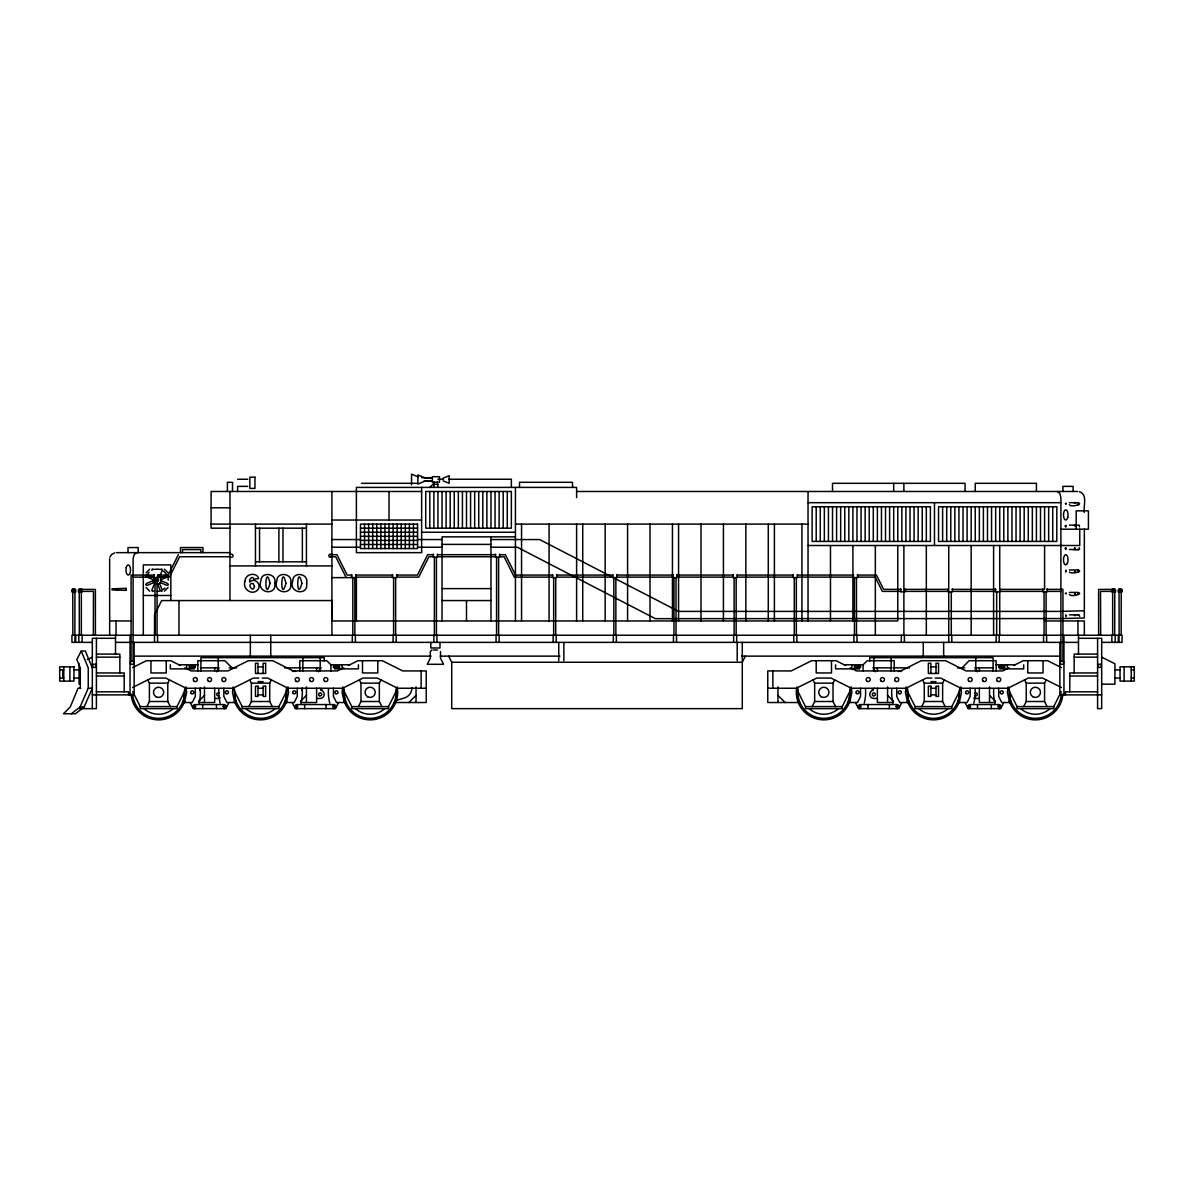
<?xml version="1.0" encoding="UTF-8"?>
<svg xmlns="http://www.w3.org/2000/svg" width="1194" height="1194" viewBox="0 0 1194 1194"><rect width="100%" height="100%" fill="white"/><g stroke="black" fill="none" stroke-linecap="round" stroke-linejoin="round"><path stroke-width="1.5" d="M72.386 590.373L73.401 589.358M233.233 686.878L232.517 692.326L234.681 702.52M234.487 688.893L234.949 699.191L236.322 702.52L226.905 702.52L223.845 696.4L223.845 688.251M342.827 686.878L342.111 692.326L344.29 702.52M344.096 688.893L344.544 699.191L345.932 702.52L336.499 702.52L333.454 696.4L333.454 688.251M906.127 686.878L905.41 692.326L907.589 702.52M907.395 688.893L907.843 699.191L909.231 702.52M1008.079 686.878L1007.363 692.326L1009.542 702.52M1009.348 688.893L1009.796 699.191L1011.184 702.52M1074.436 525.882L1074.884 525.121L1075.316 525.882M1066.197 571.269L1065.645 571.986L1065.988 570.12M1075.316 571.269L1074.436 571.269M1074.436 615.597L1074.884 614.835L1075.316 615.597M1074.496 503.196L1075.272 503.196M1066.152 593.94L1065.302 593.433L1066.152 592.925M1074.496 592.925L1075.272 592.925M1075.272 593.94L1074.496 593.94M151.892 570.329L152.399 568.911L153.772 569.553M154.638 583.373L151.892 590.015L152.399 591.448L153.772 590.806M159.489 576.986L162.25 570.329L161.727 568.911L160.369 569.553M182.816 702.52L184.204 699.191L184.652 688.893M184.458 702.52L186.637 692.326L185.921 686.878M284.769 702.52L286.157 699.191L286.605 688.893M286.411 702.52L288.59 692.326L287.873 686.878M849.71 702.52L851.889 692.326L851.173 686.878M959.319 702.52L961.483 692.326L960.767 686.878M71.371 713.743L80.088 706.923L88.252 688.192L88.252 667.909L81.252 651.029L85.341 651.029L92.326 667.909M80.774 688.192L78.058 688.192L70.297 706.923L63.476 713.743L75.461 713.743L84.162 706.923L92.326 688.192L88.252 688.192M109.893 557.18L111.654 554.449L114.728 552.852M178.354 554.688L168.16 575.075L158.086 575.075M146.877 706.594L149.414 701.505L149.414 683.147L147.787 679.893M170.324 706.594L167.772 701.505L167.772 683.147L169.399 679.893M132.743 691.58L140.25 706.594L140.25 708.639L176.951 708.639L176.951 706.594L186.13 688.251L233.024 688.251L253.412 678.058L258.844 678.058M228.95 702.52L225.89 708.639L193.264 708.639L190.204 702.52M248.83 706.594L251.382 701.505L251.382 683.147L249.74 679.893M272.277 706.594L269.725 701.505L269.725 683.147L271.351 679.893M233.024 688.251L242.203 706.594L242.203 708.639L278.903 708.639L278.903 706.594L288.082 688.251L342.618 688.251L363.021 678.058L377.289 678.058L397.677 688.251L426.228 688.251M338.544 702.52L335.484 708.639L295.216 708.639L292.157 702.52M358.424 706.594L360.976 701.505L360.976 683.147L359.349 679.893M381.871 706.594L379.334 701.505L379.334 683.147L380.961 679.893M342.618 688.251L351.797 706.594L351.797 708.639L388.498 708.639L388.498 706.594L397.677 688.251M448.66 656.133L451.72 662.252L451.72 708.639L742.28 708.639L742.28 662.252L745.34 656.133M812.129 706.594L814.666 701.505L814.666 683.147L813.039 679.893M835.576 706.594L833.024 701.505L833.024 683.147L834.651 679.893M767.772 688.251L796.323 688.251L805.502 706.594L805.502 708.639L842.203 708.639L842.203 706.594L851.382 688.251L905.918 688.251L926.32 678.058L931.753 678.058M901.843 702.52L898.784 708.639L858.516 708.639L855.456 702.52M921.723 706.594L924.275 701.505L924.275 683.147L922.649 679.893M945.17 706.594L942.618 701.505L942.618 683.147L944.26 679.893M905.918 688.251L915.097 706.594L915.097 708.639L951.797 708.639L951.797 706.594L960.976 688.251L1007.87 688.251L1028.273 678.058L1042.541 678.058L1061.406 687.49M1003.796 702.52L1000.736 708.639L968.11 708.639L965.05 702.52M1023.676 706.594L1026.228 701.505L1026.228 683.147L1024.601 679.893M1047.123 706.594L1044.586 701.505L1044.586 683.147L1046.213 679.893M1007.87 688.251L1017.049 706.594L1017.049 708.639L1053.75 708.639L1053.75 706.594L1061.257 691.58M81.252 651.029L76.804 659.476L80.296 667.909L80.296 688.192M1079.719 616.373L1078.883 614.88L1069.406 614.835M1066.093 504.435L1065.317 503.45L1066.152 503.196M154.19 577.299L153.295 581.732L155.892 584.03M146.071 572.836L149.728 569.195M147.772 573.971L149.16 572.269M168.055 587.523L164.414 591.164M198.532 701.341L204.472 695.386M429.795 487.406L434.452 482.734M300.485 701.341L306.425 695.386M431.84 650.014L430.303 651.551L430.303 658.178L427.243 664.297L443.556 664.297L440.496 658.178L440.496 651.551M408.9 702.52L416.034 695.386M844.233 664.804L863.098 664.804L867.172 660.715L894.202 660.715L894.202 670.924M874.157 688.251L870.919 691.49A4.075 4.075 0 0 0 873.799 698.445L877.381 698.445M961.319 668.536L969.14 660.715L996.154 660.715L996.154 670.924M111.997 588.851L125.937 588.329L126.4 589.358L125.937 590.373L111.997 589.866M1079.495 526.867L1079.212 525.256M1065.988 616.746L1065.645 614.88L1066.197 615.597M163.28 589.478L164.966 588.075M79.431 589.493L79.431 591.254M1114.569 591.254L1114.569 589.493M1077.57 502.987C1084.645 503.48 1071.287 507.913 1069.406 504.734M1077.57 592.717C1084.645 593.209 1071.287 597.627 1069.406 594.448M1077.57 615.134L1078.525 614.835M87.356 659.64L92.326 657.148M132.594 667.61L146.355 660.715L170.832 660.715L180.234 665.431M132.594 687.49L151.459 678.058L165.727 678.058L186.13 688.251M343.797 667.774L337.529 670.924L292.411 670.924M348.499 665.431L357.916 660.715L382.378 660.715L402.781 670.924L426.228 670.924L426.228 702.52L394.139 702.52M796.323 688.251L816.711 678.058L830.979 678.058L851.382 688.251M900.828 670.924L921.216 660.715L945.678 660.715L966.08 670.924L1002.781 670.924L1009.049 667.774M1013.766 665.431L1023.168 660.715L1047.645 660.715L1061.406 667.61M443.049 478.227L449.168 475.675L449.168 483.316L443.049 480.779M153.101 580.717L146.444 583.478L145.802 584.851L147.22 585.358L153.877 582.597M160.25 577.747L166.906 575.001L168.339 575.508L167.697 576.881L161.041 579.642M1077.854 570.12C1084.465 571.598 1070.719 574.284 1069.406 572.016M395.229 700.729L404.02 698.087A10.701 10.701 0 0 0 411.96 687.744M125.937 588.329L125.937 590.373M136.892 552.643L134.221 554.449L133.101 558.762L133.101 661.237M157.071 584.254C162.28 584.388 162.28 575.971 157.071 576.105M154.892 569.21L159.25 569.21M157.071 591.358L159.25 591.134M1069.406 549.598C1070.54 548.703 1081.854 551.777 1079.212 547.688M1062.69 611.358L1084.346 610.731M1062.69 618.522L1084.346 617.999L1084.346 529.121M421.855 477.719L432.347 477.719M432.347 477.973L425.213 477.973L417.87 474.913L417.87 484.092L425.213 481.033L432.347 481.033M237.606 479.242L247.8 479.242M437.944 479.242L443.452 479.242M448.959 479.242L511.36 479.242L511.36 487.406M423.601 481.286L432.347 481.286M437.437 481.928L437.944 487.406M433.87 482.212L437.944 482.212M361.483 483.316L416.542 483.316M433.87 484.346L437.944 484.361M247.8 486.376L237.606 486.376L237.606 491.48M421.631 491.48L211.099 491.48L211.099 528.181L229.964 528.181M576.612 491.48L1077.51 491.48M808.039 502.689L1060.899 502.689M1069.406 502.689L1078.525 502.689M211.099 507.793L229.964 507.793M331.917 520.032L421.631 520.032M211.099 524.106L331.917 524.106M515.435 524.106L808.039 524.106M1069.406 525.121L1078.525 525.121M255.456 528.181L306.425 528.181M360.469 528.181L417.557 528.181M1060.899 529.196L1088.421 529.196L1088.421 510.853L1076.182 510.853L1076.182 529.196M360.469 532.255L417.557 532.255M421.631 532.255L515.435 532.255M360.469 536.33L417.557 536.33M515.435 536.852L442.034 536.852L442.034 620.955M331.917 539.554L360.469 539.554M417.557 539.554L442.034 539.554M490.973 539.554L539.673 539.554L678.565 611.403L902.351 611.403M360.469 540.419L417.557 540.419M360.469 544.494L417.557 544.494M442.034 544.404L490.973 544.404M808.039 545.509L1079.749 545.509L1079.749 529.196M331.917 547.225L360.469 547.225M417.557 547.225L442.034 547.225M490.973 547.225L517.271 547.225L655.372 618.671L902.351 618.567M116.49 552.643L229.964 552.643M229.964 554.18L231.487 554.18A1.522 1.522 0 0 1 233.024 555.703A1.522 1.522 0 0 1 231.487 557.24L229.964 557.24M331.917 554.18L330.395 554.18A1.522 1.522 0 0 0 328.857 555.703A1.522 1.522 0 0 0 330.395 557.24L331.917 557.24M331.245 554.688L336.977 554.688L347.17 575.075L351.424 575.075L351.424 577.12M433.362 554.688L427.631 554.688L417.437 575.075L396.915 575.075L396.915 577.12L418.706 577.12L428.9 556.732L433.362 556.732M437.437 554.688L495.555 554.688M499.629 554.688L505.361 554.688L515.554 575.075L552.643 575.075M229.964 556.732L179.622 556.732L169.429 577.12L158.086 577.12M331.245 556.732L335.723 556.732L345.917 577.12M437.437 556.732L495.555 556.732M499.629 556.732L504.107 556.732L514.301 577.12L552.643 577.12M255.456 561.822L306.425 561.822M229.964 565.911L331.917 565.911M1069.406 569.986L1078.525 569.986M154.011 575.075L131.071 575.075L131.071 661.237M355.872 575.075L392.587 575.075M556.732 575.075L612.806 575.075M616.88 575.075L672.953 575.075M677.028 575.075L733.116 575.075M737.191 575.075L793.264 575.075M797.338 575.075L853.411 575.075M857.501 575.075L876.471 575.075L883.62 589.358L900.828 589.358M133.101 577.12L154.011 577.12M355.872 577.12L392.587 577.12M556.732 577.12L612.806 577.12M616.88 577.12L672.953 577.12M677.028 577.12L733.116 577.12M737.191 577.12L793.264 577.12M797.338 577.12L853.411 577.12M857.501 577.12L875.217 577.12L882.351 591.388L900.828 591.388M331.917 577.627L356.394 577.627L356.394 620.955M442.034 588.612L490.973 588.612M81.879 589.358L95.386 589.448L95.386 635.357M904.903 589.358L948.23 589.358M952.305 589.358L995.647 589.358M999.721 589.358L1043.049 589.358M1047.123 589.358L1062.929 589.358L1062.929 661.237M1112.121 589.358L1098.614 589.448L1098.614 635.357M82.028 591.388L93.475 591.388L93.341 635.357M904.903 591.388L948.23 591.388M952.305 591.388L995.647 591.388M999.721 591.388L1043.049 591.388M1047.123 591.388L1060.899 591.388M1111.972 591.388L1100.525 591.388L1100.659 635.357M999.721 591.896L995.647 591.896L995.647 588.851M1069.406 592.418L1078.525 592.418M143.31 595.478L170.832 595.478M442.034 600.567L490.973 600.567M903.888 611.403L1060.899 611.403M903.888 618.611L1060.899 618.567M109.654 620.955L131.4 620.955M1044.586 620.955L1060.899 620.955M1062.6 620.955L1084.346 620.955L1084.346 635.238M115.52 638.297L92.326 638.297L92.326 708.639M1078.48 638.297L1101.674 638.297L1101.674 708.639L1097.599 708.639L1097.599 638.297M92.326 642.372L71.939 642.372L71.939 635.238L1122.061 635.238L1122.061 642.372L1101.674 642.372M115.52 642.372L1078.48 642.372M433.362 650.014L437.437 650.014M96.401 654.088L119.848 654.088L119.848 672.953M1097.599 654.088L1074.152 654.088L1074.152 672.953M133.937 656.133L431.079 656.133M440.392 656.133L559.911 656.133M741.638 656.133L1060.063 656.133M96.401 657.148L119.848 657.148M1074.152 657.148L1097.599 657.148M451.72 662.252L742.28 662.252M178.981 664.804L197.846 664.804M299.798 670.924L299.798 660.715L326.828 660.715L330.902 664.804L349.767 664.804M996.154 664.804L1015.019 664.804M194.279 666.073L189.189 666.073L189.189 667.61L194.279 667.61M334.469 666.073L339.559 666.073L339.559 667.61L334.469 667.61M859.531 666.073L854.441 666.073L854.441 667.61L859.531 667.61M999.721 666.073L1004.811 666.073L1004.811 667.61L999.721 667.61M258.008 666.834L263.098 666.834M930.902 666.834L935.992 666.834M200.905 667.864L219.263 667.864M229.278 667.864L236.636 667.864M284.47 667.864L301.022 667.864M302.858 667.864L321.216 667.864M872.784 667.864L891.142 667.864M892.978 667.864L909.529 667.864M957.364 667.864L964.722 667.864M974.737 667.864L993.095 667.864M194.279 668.879L170.324 668.879L170.324 664.804M334.469 668.879L358.424 668.879L358.424 664.804M859.531 668.879L835.576 668.879L835.576 664.804M999.721 668.879L1023.676 668.879L1023.676 664.804M59.7 669.894L63.775 669.894M73.968 669.894L79.073 669.894M1114.927 669.894L1120.032 669.894M1131.24 669.894L1134.3 669.894M901.589 670.924L856.471 670.924L850.203 667.774M96.401 672.953L124.191 672.953L124.191 691.819M1097.599 672.953L1069.809 672.953L1069.809 691.819M96.401 676.013L124.191 676.013M1069.809 676.013L1097.599 676.013M59.7 678.058L63.775 678.058M73.968 678.058L79.073 678.058M262.247 678.058L267.68 678.058L288.082 688.251M935.156 678.058L940.588 678.058L960.976 688.251M1114.927 678.058L1120.032 678.058M1131.24 678.058L1134.3 678.058M258.008 681.625L263.098 681.625M930.902 681.625L935.992 681.625M149.414 683.147L167.772 683.147M251.382 683.147L269.725 683.147M360.976 683.147L379.334 683.147M814.666 683.147L833.024 683.147M924.275 683.147L942.618 683.147M1026.228 683.147L1044.586 683.147M1101.674 684.177L1114.927 684.177L1114.927 663.774L1101.674 657.148M258.008 688.251L263.098 688.251M930.902 688.251L935.992 688.251M320.723 690.281L322.231 690.281M871.769 690.281L873.277 690.281M96.401 691.819L128.519 691.819L128.519 694.878M1097.599 691.819L1065.481 691.819L1065.481 694.878M92.326 694.878L134.131 694.878L134.131 642.372M258.008 694.878L263.098 694.878M930.902 694.878L935.992 694.878M1101.674 694.878L1059.869 694.878L1059.869 642.372M214.666 698.445L218.233 698.445A4.075 4.075 0 0 0 220.278 697.893M316.619 698.445L320.201 698.445A4.075 4.075 0 0 0 323.081 691.49L319.843 688.251M979.334 698.445L975.767 698.445A4.075 4.075 0 0 1 973.722 697.893M149.414 701.505L167.772 701.505M251.382 701.505L269.725 701.505M360.976 701.505L379.334 701.505M814.666 701.505L833.024 701.505M924.275 701.505L942.618 701.505M1026.228 701.505L1044.586 701.505M182.578 702.52L192.234 702.52L195.294 696.4L195.294 688.251M199.129 702.52L214.666 702.52L214.666 688.251M284.53 702.52L294.202 702.52L297.261 696.4L297.261 688.251M301.082 702.52L316.619 702.52L316.619 688.251M799.861 702.52L767.772 702.52L767.772 670.924L791.219 670.924L811.621 660.715L836.084 660.715L845.501 665.431M892.918 702.52L877.381 702.52L877.381 688.251M909.47 702.52L899.798 702.52L896.739 696.4L896.739 688.251M994.871 702.52L979.334 702.52L979.334 688.251M1011.422 702.52L1001.766 702.52L998.706 696.4L998.706 688.251M140.25 706.594L176.951 706.594M242.203 706.594L278.903 706.594M351.797 706.594L388.498 706.594M805.502 706.594L842.203 706.594M915.097 706.594L951.797 706.594M1017.049 706.594L1053.75 706.594M80.088 706.923L84.162 706.923M79.177 708.639L96.401 708.639L96.401 638.297M1078.525 504.734L1077.57 504.435M1078.525 549.598L1077.57 549.3M1078.525 572.016L1077.57 571.717M1078.525 594.448L1077.57 594.149M1120.599 589.358L1121.614 590.373M1057.108 491.48L1059.779 493.271L1060.899 497.599L1060.899 661.237M1079.272 491.689C1088.152 494.256 1083.062 506.137 1084.346 512.435M153.877 577.747L147.22 575.001L145.802 575.508L146.444 576.881L153.101 579.642M161.041 580.717L167.697 583.478L168.339 584.851L166.906 585.358L160.25 582.597M418.393 477.003L411.542 474.152L411.542 484.854M293.172 670.924L272.784 660.715L248.322 660.715L227.92 670.924L191.219 670.924L184.951 667.774M164.414 569.195L168.055 572.836M163.28 570.881L166.354 573.971M149.728 591.164L146.071 587.523M989.527 695.386L995.468 701.341M887.575 695.386L893.515 701.341M777.966 695.386L785.1 702.52M232.681 668.536L224.86 660.715L197.846 660.715L197.846 670.924M159.489 583.373L162.25 590.015L161.727 591.448L160.369 590.806L157.608 584.15M959.513 688.893L959.051 699.191L957.678 702.52L967.095 702.52L970.155 696.4L970.155 688.251M849.904 688.893L849.456 699.191L848.068 702.52L857.501 702.52L860.546 696.4L860.546 688.251M168.026 578L168.25 580.18M1131.24 666.834L1131.24 681.117M1124.106 666.834L1124.106 681.117M1122.151 590.373L1122.151 591.896L1118.226 591.896L1118.226 590.373A1.522 1.492 -90 0 1 1119.733 588.851A1.522 1.492 -90 0 1 1121.226 590.373L1121.151 635.238M1119.121 635.238L1119.032 590.373A1.507 1.507 0 0 1 1120.554 588.866A1.507 1.507 0 0 1 1122.061 590.373M1118.942 635.238L1118.942 642.372M1118.33 635.238L1118.33 642.372M1115.196 635.238L1115.196 642.372M1114.689 635.238L1114.763 590.373A1.522 1.492 -90 0 0 1113.271 588.851A1.522 1.492 -90 0 0 1111.763 590.373L1111.763 591.896L1115.569 591.896L1115.569 590.373A1.522 1.492 -90 0 0 1114.077 588.851A1.522 1.492 -90 0 0 1112.569 590.373M1112.659 591.896L1112.659 635.238M1111.868 635.238L1111.868 642.372M1078.48 635.238L1078.48 654.088M1077.958 620.955L1077.958 635.238M1073.122 491.48L1073.122 486.376L1062.929 486.376L1062.929 491.48M1063.958 635.238L1063.958 694.878M1052.735 506.763L1052.735 541.434M1048.66 506.763L1048.66 541.434M1047.123 588.851L1047.123 591.896L1043.049 591.896L1043.049 588.851M1046.616 635.238L1046.616 642.372M1046.108 591.896L1046.108 635.238M1044.586 506.763L1044.586 541.434M1044.586 545.509L1044.586 589.433M1044.063 591.896L1044.063 635.238M1043.556 635.238L1043.556 642.372M1043.049 660.715L1043.049 672.953L1027.75 672.953L1027.75 660.715M1040.496 506.763L1040.496 541.434M1036.422 491.48L1036.422 483.316L975.244 483.316L975.244 491.48M1036.422 506.763L1036.422 541.434M1032.347 506.763L1032.347 541.434M1028.273 506.763L1028.273 541.434M1024.183 506.763L1024.183 541.434M1020.109 506.763L1020.109 541.434M1016.034 506.763L1016.034 541.434M1011.96 506.763L1011.96 541.434M1007.87 506.763L1007.87 541.434M1007.363 664.804L1007.363 668.879M1003.796 506.763L1003.796 541.434M999.721 506.763L999.721 541.434M999.721 545.509L999.721 635.238M999.214 635.238L999.214 642.372M998.706 666.073L998.706 667.61M996.662 591.896L996.662 635.238M996.154 635.238L996.154 642.372M995.647 506.763L995.647 541.434M993.602 545.509L993.602 635.238M993.095 670.924L993.095 657.67L869.725 657.67L869.725 661.058M991.557 506.763L991.557 541.434M991.304 704.564L991.304 708.639M989.527 686.893L989.527 702.52M987.483 506.763L987.483 541.434M983.408 506.763L983.408 541.434M979.334 506.763L979.334 541.434M979.334 667.864L979.334 670.924M977.543 704.564L977.543 708.639M975.767 657.67L975.767 670.924M975.244 506.763L975.244 541.434M971.17 506.763L971.17 541.434M971.17 545.509L971.17 635.238M967.095 506.763L967.095 541.434M965.05 491.48L965.05 483.316L832.516 483.316L832.516 491.48M963.021 506.763L963.021 541.434M958.931 506.763L958.931 541.434M954.857 506.763L954.857 541.434M952.305 588.851L952.305 591.896L948.23 591.896L948.23 588.851M951.797 635.238L951.797 642.372M951.29 591.896L951.29 635.238M950.782 506.763L950.782 541.434M948.737 545.509L948.737 642.372M946.708 506.763L946.708 541.434M943.648 642.372L943.648 656.133M942.618 506.763L942.618 541.434M935.992 673.461L935.992 663.267L938.544 663.267L938.544 673.461L928.35 673.461L928.35 663.267L930.902 663.267L930.902 673.461M934.469 502.689L934.469 545.509M926.32 506.763L926.32 541.434M926.32 545.509L926.32 635.238M923.26 642.372L923.26 656.133M922.231 506.763L922.231 541.434M918.156 506.763L918.156 541.434M914.082 506.763L914.082 541.434M910.007 506.763L910.007 541.434M905.918 506.763L905.918 541.434M904.903 588.851L904.903 591.896L900.828 591.896L900.828 588.851M904.395 635.238L904.395 642.372M903.888 483.316L903.888 491.48M903.888 545.509L903.888 635.238M901.843 506.763L901.843 541.434M901.336 635.238L901.336 642.372M897.769 506.763L897.769 541.434M897.769 545.509L897.769 620.955L331.917 620.955L331.917 600.567L161.653 600.567L154.519 614.835L154.519 642.372M893.694 483.316L893.694 491.48M893.694 506.763L893.694 541.434M891.142 657.67L891.142 670.924M889.605 506.763L889.605 541.434M889.351 704.564L889.351 708.639M887.575 686.893L887.575 702.52M885.53 506.763L885.53 541.434M881.456 506.763L881.456 541.434M877.381 506.763L877.381 541.434M877.381 667.864L877.381 670.924M875.336 545.509L875.336 635.238M873.799 657.67L873.799 670.924M873.292 506.763L873.292 541.434M869.217 506.763L869.217 541.434M867.948 704.564L867.948 708.639M865.143 506.763L865.143 541.434M863.098 664.804L863.098 670.924M861.068 506.763L861.068 541.434M860.546 666.073L860.546 667.61M857.501 574.568L857.501 577.627L853.411 577.627L853.411 574.568M856.979 506.763L856.979 541.434M856.979 635.238L856.979 642.372M856.471 577.627L856.471 635.238M854.441 577.627L854.441 635.238M853.919 635.238L853.919 642.372M852.904 506.763L852.904 541.434M852.904 545.509L852.904 620.955M851.889 664.804L851.889 668.879M848.83 506.763L848.83 541.434M844.755 506.763L844.755 541.434M840.666 506.763L840.666 541.434M836.591 506.763L836.591 541.434M832.516 506.763L832.516 541.434M831.502 660.715L831.502 672.953L816.203 672.953L816.203 660.715M830.472 545.509L830.472 620.955M828.442 506.763L828.442 541.434M824.353 506.763L824.353 541.434M820.278 506.763L820.278 541.434M816.203 506.763L816.203 541.434M808.039 491.48L808.039 620.955M801.935 524.106L801.935 620.955M797.338 574.568L797.338 577.627L793.264 577.627L793.264 574.568M796.831 635.238L796.831 642.372M796.323 577.627L796.323 635.238M794.279 577.627L794.279 635.238M793.771 635.238L793.771 642.372M777.966 686.893L777.966 702.52M774.399 524.106L774.399 620.955M772.876 670.924L772.876 688.251M768.279 524.106L768.279 620.955M745.847 524.106L745.847 620.955M742.28 642.372L742.28 660.715M737.191 574.568L737.191 577.627L733.116 577.627L733.116 574.568M737.191 642.685L737.191 660.715M736.683 635.238L736.683 642.372M736.161 577.627L736.161 635.238M734.131 577.627L734.131 635.238M733.623 635.238L733.623 642.372M723.43 524.106L723.43 620.955M700.997 524.106L700.997 620.955M678.565 524.106L678.565 620.955M677.028 574.568L677.028 577.627L672.953 577.627L672.953 574.568M676.52 635.238L676.52 642.372M676.013 577.627L676.013 635.238M673.968 577.627L673.968 635.238M673.461 635.238L673.461 642.372M672.446 524.106L672.446 620.955M650.014 524.106L650.014 620.955M627.581 524.106L627.581 620.955M616.88 574.568L616.88 577.627L612.806 577.627L612.806 574.568M616.373 635.238L616.373 642.372M615.865 577.627L615.865 635.238M613.82 577.627L613.82 635.238M613.313 635.238L613.313 642.372M605.149 524.106L605.149 620.955M582.732 524.106L582.732 620.955M576.612 497.599L576.612 487.406L356.394 487.406L356.394 552.643L421.631 552.643L421.631 487.406M576.612 524.106L576.612 620.955M572.538 487.406L572.538 482.301L519.509 482.301L519.509 487.406M563.866 642.685L563.866 660.715M558.762 642.372L558.762 660.715M556.732 574.568L556.732 577.627L552.643 577.627L552.643 574.568M556.225 635.238L556.225 642.372M555.703 577.627L555.703 635.238M553.673 577.627L553.673 635.238M553.165 635.238L553.165 642.372M549.076 524.106L549.076 620.955M521.554 524.106L521.554 620.955M515.435 487.406L515.435 620.955M507.286 491.48L507.286 528.181M503.196 491.48L503.196 528.181M499.629 554.18L499.629 557.24L495.555 557.24L495.555 554.18M499.122 491.48L499.122 528.181M499.122 635.238L499.122 642.372M498.614 557.24L498.614 635.238M496.57 557.24L496.57 635.238M496.062 635.238L496.062 642.372M495.047 491.48L495.047 528.181M490.973 491.48L490.973 528.181M490.973 536.852L490.973 620.955M486.883 491.48L486.883 528.181M482.809 491.48L482.809 528.181M478.734 491.48L478.734 528.181M474.66 491.48L474.66 528.181M470.57 491.48L470.57 528.181M466.496 491.48L466.496 528.181M466.496 600.567L466.496 620.955M462.421 491.48L462.421 528.181M458.347 491.48L458.347 528.181M454.257 491.48L454.257 528.181M450.183 491.48L450.183 528.181M446.108 491.48L446.108 528.181M442.034 491.48L442.034 528.181M439.989 642.372L439.989 647.984L430.81 647.984L430.81 642.372M439.482 482.301L439.482 476.69L432.347 476.69L432.347 482.301M437.944 491.48L437.944 528.181M437.437 554.18L437.437 557.24L433.362 557.24L433.362 554.18M436.929 635.238L436.929 642.372M436.422 557.24L436.422 635.238M434.377 557.24L434.377 635.238M433.87 481.928L433.87 487.406M433.87 491.48L433.87 528.181M433.87 635.238L433.87 642.372M429.795 491.48L429.795 528.181M421.124 670.924L421.124 688.251M416.034 686.893L416.034 702.52M413.482 524.106L413.482 548.568M409.408 524.106L409.408 548.568M405.318 524.106L405.318 548.568M401.244 524.106L401.244 548.568M397.169 524.106L397.169 548.568M396.662 574.568L396.662 577.627L392.587 577.627L392.587 574.568M396.154 635.238L396.154 642.372M395.647 577.627L395.647 635.238M393.602 577.627L393.602 635.238M393.095 524.106L393.095 548.568M393.095 635.238L393.095 642.372M389.02 491.48L389.02 520.032M389.02 524.106L389.02 548.568M384.931 524.106L384.931 548.568M380.856 524.106L380.856 548.568M377.797 660.715L377.797 672.953L362.498 672.953L362.498 660.715M376.782 524.106L376.782 548.568M372.707 524.106L372.707 548.568M368.618 524.106L368.618 548.568M364.543 524.106L364.543 548.568M355.872 574.568L355.872 577.627M355.364 635.238L355.364 642.372M354.857 577.627L354.857 635.238M352.812 577.627L352.812 635.238M352.305 635.238L352.305 642.372M351.797 574.568L351.797 577.627M342.111 664.804L342.111 668.879M333.454 666.073L333.454 667.61M331.917 491.48L331.917 635.238M331.245 554.986L331.245 556.434M330.902 664.804L330.902 670.924M326.052 704.564L326.052 708.639M324.275 661.058L324.275 657.67L200.905 657.67L200.905 670.924M320.201 657.67L320.201 670.924M316.619 667.864L316.619 670.924M306.425 524.106L306.425 565.911M306.425 686.893L306.425 702.52M304.649 704.564L304.649 708.639M302.858 657.67L302.858 670.924M302.351 528.181L302.351 561.822M282.978 528.181L282.978 561.822M278.903 528.181L278.903 561.822M270.74 635.238L270.74 656.133M263.098 673.461L263.098 663.267L265.65 663.267L265.65 673.461L255.456 673.461L255.456 663.267L258.008 663.267L258.008 673.461M259.531 528.181L259.531 561.822M255.456 524.106L255.456 565.911M250.352 635.238L250.352 656.133M232.517 491.48L232.517 482.301L227.412 482.301L227.412 491.48M229.964 491.48L229.964 600.567M218.233 657.67L218.233 670.924M216.457 704.564L216.457 708.639M214.666 667.864L214.666 670.924M204.472 686.893L204.472 702.52M202.95 552.643L202.95 547.553L180.518 547.553L180.518 552.643M202.696 704.564L202.696 708.639M200.905 552.643L200.905 549.598L182.548 549.598L182.548 552.643M195.294 666.073L195.294 667.61M186.637 664.804L186.637 668.879M178.981 600.567L178.981 635.238M170.832 600.567L170.832 564.881L143.31 564.881L143.31 635.238M166.25 660.715L166.25 672.953L150.951 672.953L150.951 660.715M158.086 574.568L158.086 577.627L154.011 577.627L154.011 574.568M157.578 635.238L157.578 642.372M157.071 577.627L157.071 635.238M155.026 577.627L155.026 635.238M138.205 552.643L138.205 547.553L128.012 547.553L128.012 552.643M130.042 635.238L130.042 694.878M116.042 620.955L116.042 635.238M115.52 635.238L115.52 654.088M109.654 558.762L109.654 635.238M82.132 635.238L82.132 642.372M81.341 591.896L81.341 635.238M79.311 635.238L79.237 590.373A1.522 1.492 -90 0 1 80.729 588.851A1.522 1.492 -90 0 1 82.237 590.373L82.237 591.896L78.431 591.896L78.431 590.373A1.522 1.492 -90 0 1 79.923 588.851A1.522 1.492 -90 0 1 81.431 590.373M79.073 663.774L79.073 684.177M78.804 635.238L78.804 642.372M75.67 635.238L75.67 642.372M75.058 635.238L75.058 642.372M74.968 590.373L74.879 635.238M72.849 635.238L72.774 590.373A1.522 1.492 -90 0 1 74.267 588.851A1.522 1.492 -90 0 1 75.774 590.373L75.774 591.896L71.849 591.896L71.849 590.373A1.507 1.507 0 0 1 73.356 588.866A1.507 1.507 0 0 1 74.864 590.373M69.894 666.834L69.894 681.117M63.775 666.834L63.775 681.117M62.76 669.894L62.76 678.058M974.991 670.103A1.522 1.522 0 0 1 977.244 671.819M974.991 693.042A1.522 1.522 0 0 1 977.289 694.371A1.522 1.522 0 0 1 974.991 695.684M873.411 669.953A1.522 1.522 0 0 1 875.277 671.819M969.901 708.639A2.045 2.045 0 0 1 967.856 706.594A2.045 2.045 0 0 1 969.901 704.564L998.96 704.564A2.045 2.045 0 0 1 1000.99 706.594A2.045 2.045 0 0 1 998.96 708.639M975.095 688.684A41.805 41.805 0 0 1 973.826 703.147M893.067 703.147A41.805 41.805 0 0 1 891.814 688.684M995.02 703.147A41.805 41.805 0 0 1 993.766 688.684M898.366 671.521A2.045 2.045 0 0 1 901.246 671.521M897.007 708.639A2.045 2.045 0 0 0 899.037 706.594A2.045 2.045 0 0 0 897.007 704.564L860.292 704.564A2.045 2.045 0 0 0 858.262 706.594A2.045 2.045 0 0 0 860.292 708.639M865.486 688.684A41.805 41.805 0 0 1 864.232 703.147M1061.347 694.027A25.999 25.999 0 0 1 1034.556 718.31A25.999 25.999 0 0 1 1009.408 692.326M1049.854 708.803A21.925 21.925 0 0 1 1020.945 708.803M1062.869 694.117A27.522 27.522 0 0 1 1009.333 701.162M959.454 692.326A25.999 25.999 0 0 1 958.558 699.057A25.999 25.999 0 0 1 928.38 717.833A25.999 25.999 0 0 1 907.679 688.938M947.902 708.803A21.925 21.925 0 0 1 918.992 708.803M959.513 701.162A27.522 27.522 0 0 1 907.38 701.162M849.844 692.326A25.999 25.999 0 0 1 822.144 718.266A25.999 25.999 0 0 1 798.07 688.938M838.307 708.803A21.925 21.925 0 0 1 809.398 708.803M849.919 701.162A27.522 27.522 0 0 1 816.726 718.922A27.522 27.522 0 0 1 796.846 686.953M216.756 671.819A1.522 1.522 0 0 1 219.009 670.103M219.009 695.684A1.522 1.522 0 0 1 216.711 694.371A1.522 1.522 0 0 1 219.009 693.042M318.723 671.819A1.522 1.522 0 0 1 320.589 669.953M224.099 708.639A2.045 2.045 0 0 0 226.144 706.594A2.045 2.045 0 0 0 224.099 704.564L195.04 704.564A2.045 2.045 0 0 0 193.01 706.594A2.045 2.045 0 0 0 195.04 708.639M302.186 688.684A41.805 41.805 0 0 1 300.933 703.147M220.174 703.147A41.805 41.805 0 0 1 218.905 688.684M292.754 671.521A2.045 2.045 0 0 1 295.634 671.521M296.993 708.639A2.045 2.045 0 0 1 294.963 706.594A2.045 2.045 0 0 1 296.993 704.564L333.708 704.564A2.045 2.045 0 0 1 335.738 706.594A2.045 2.045 0 0 1 333.708 708.639M329.768 703.147A41.805 41.805 0 0 1 328.514 688.684M200.234 688.684A41.805 41.805 0 0 1 198.98 703.147M200.398 687.744A10.701 10.701 0 0 1 200.04 690.505M302.351 687.744A10.701 10.701 0 0 1 301.992 690.505M184.667 701.162A27.522 27.522 0 0 1 131.131 694.117M184.592 692.326A25.999 25.999 0 0 1 183.712 699.057A25.999 25.999 0 0 1 132.653 694.027M173.055 708.803A21.925 21.925 0 0 1 144.146 708.803M286.62 701.162A27.522 27.522 0 0 1 234.487 701.162M286.321 688.938A25.999 25.999 0 0 1 262.247 718.266A25.999 25.999 0 0 1 234.546 692.326M275.008 708.803A21.925 21.925 0 0 1 246.098 708.803M397.154 686.953A27.522 27.522 0 0 1 377.274 718.922A27.522 27.522 0 0 1 344.081 701.162M395.93 688.938A25.999 25.999 0 0 1 371.856 718.266A25.999 25.999 0 0 1 344.156 692.326M384.602 708.803A21.925 21.925 0 0 1 355.693 708.803M157.071 578.642A1.522 1.522 0 0 1 158.593 580.18A1.522 1.522 0 0 1 157.071 581.702M155.653 580.762A1.522 1.522 0 0 1 155.653 579.597M270.053 583.314C264.113 604.522 264.949 561.449 270.053 583.314M285.978 583.314C280.038 604.522 280.874 561.449 285.978 583.314M301.903 583.314C295.963 604.522 296.799 561.449 301.903 583.314M79.744 590.194C81.311 593.955 82.461 587.194 79.744 590.194M274.769 583.12C277.038 596.448 256.203 593.134 260.919 580.926C260.844 570.971 277.366 573.284 274.769 583.12M290.694 583.12C292.963 596.448 272.128 593.134 276.844 580.926C276.769 570.971 293.291 573.284 290.694 583.12M306.619 583.12C308.888 596.448 288.053 593.134 292.769 580.926C292.694 570.971 309.216 573.284 306.619 583.12M245.024 581.179C241.875 589.299 252.904 596.463 258.188 589.254C261.829 583.985 254.113 577.105 249.725 582.075C248.471 579.269 252.874 574.956 253.904 579.135L258.62 578.553L258.128 577.284A4.985 4.985 0 0 0 255.471 574.881C250.904 573.06 245.039 575.896 245.024 581.179M116.385 589.09C116.758 592.672 117.922 586.761 116.385 589.09M1065.317 525.882C1065.735 529.494 1066.809 523.494 1065.317 525.882M1065.317 548.315C1065.735 551.927 1066.809 545.927 1065.317 548.315M1074.436 548.315C1074.854 551.927 1075.928 545.927 1074.436 548.315M254.486 586.284C253.188 594.164 245.949 582.612 253.098 583.508L254.486 586.284M73.312 590.105C74.521 594 76.282 587.373 73.312 590.105M1118.763 590.105C1119.972 594 1121.733 587.373 1118.763 590.105M194.055 706.341C195.309 710.236 197.085 703.594 194.055 706.341M223.114 706.341C224.368 710.236 226.144 703.594 223.114 706.341M296.008 706.341C297.261 710.236 299.037 703.594 296.008 706.341M332.723 706.341C333.962 710.236 335.753 703.594 332.723 706.341M859.307 706.341C860.561 710.236 862.337 703.594 859.307 706.341M896.022 706.341C897.261 710.236 899.037 703.594 896.022 706.341M968.916 706.341C970.155 710.236 971.946 703.594 968.916 706.341M997.975 706.341C999.214 710.236 1001.005 703.594 997.975 706.341M1112.33 590.015C1113.181 594 1115.539 587.567 1112.33 590.015M254.949 477.197L249.845 477.197L249.845 488.421L254.949 488.421L254.949 477.197M511.36 491.48L425.721 491.48L425.721 528.181L511.36 528.181L511.36 491.48M930.395 506.763L812.129 506.763L812.129 541.434L930.395 541.434L930.395 506.763M1056.809 506.763L938.544 506.763L938.544 541.434L1056.809 541.434L1056.809 506.763M417.557 524.106L360.469 524.106L360.469 548.568L417.557 548.568L417.557 524.106M133.624 661.237L130.564 661.237L130.564 664.297L133.624 664.297L133.624 661.237M1063.436 661.237L1060.376 661.237L1060.376 664.297L1063.436 664.297L1063.436 661.237M95.893 664.297L92.834 664.297L92.834 667.342L95.893 667.342L95.893 664.297M1101.166 664.297L1098.107 664.297L1098.107 667.342L1101.166 667.342L1101.166 664.297M73.968 666.834L59.7 666.834L59.7 681.117L73.968 681.117L73.968 666.834M1134.3 666.834L1120.032 666.834L1120.032 681.117L1134.3 681.117L1134.3 666.834M258.008 686.207L255.456 686.207L255.456 696.4L258.008 696.4L258.008 686.207M265.65 686.207L263.098 686.207L263.098 696.4L265.65 696.4L265.65 686.207M930.902 686.207L928.35 686.207L928.35 696.4L930.902 696.4L930.902 686.207M938.544 686.207L935.992 686.207L935.992 696.4L938.544 696.4L938.544 686.207M126.265 567.434A5.104 2.284 90 0 0 128.236 575.075A5.104 2.284 90 0 0 130.206 567.434A5.104 2.284 90 0 0 126.265 567.434M1067.376 563.389A5.104 2.284 -90 0 0 1066.361 554.867A5.104 2.284 -90 0 0 1063.555 561.105A5.104 2.284 -90 0 0 1067.376 563.389M1067.735 517.48A5.104 2.284 -90 0 0 1065.764 509.823A5.104 2.284 -90 0 0 1063.794 517.48A5.104 2.284 -90 0 0 1067.735 517.48M873.038 695.684A1.522 1.522 0 0 0 875.336 694.371A1.522 1.522 0 0 0 873.038 693.042A1.522 1.522 0 0 0 873.038 695.684M821.293 696.744A5.104 5.104 0 0 0 828.949 692.326A5.104 5.104 0 0 0 821.293 687.908A5.104 5.104 0 0 0 821.293 696.744M1032.855 696.744A5.104 5.104 0 0 0 1040.496 692.326A5.104 5.104 0 0 0 1032.855 687.908A5.104 5.104 0 0 0 1032.855 696.744M881.038 681.028A2.045 2.045 0 0 0 884.441 680.117A2.045 2.045 0 0 0 881.948 677.61A2.045 2.045 0 0 0 881.038 681.028M968.707 681.028A2.045 2.045 0 0 0 972.125 680.117A2.045 2.045 0 0 0 969.632 677.61A2.045 2.045 0 0 0 968.707 681.028M982.99 681.028A2.045 2.045 0 0 0 986.393 680.117A2.045 2.045 0 0 0 983.901 677.61A2.045 2.045 0 0 0 982.99 681.028M997.259 681.028A2.045 2.045 0 0 0 1000.676 680.117A2.045 2.045 0 0 0 998.169 677.61A2.045 2.045 0 0 0 997.259 681.028M895.306 681.028A2.045 2.045 0 0 0 898.709 680.117A2.045 2.045 0 0 0 896.216 677.61A2.045 2.045 0 0 0 895.306 681.028M866.754 681.028A2.045 2.045 0 0 0 870.172 680.117A2.045 2.045 0 0 0 867.665 677.61A2.045 2.045 0 0 0 866.754 681.028M1000.99 693.654A1.522 1.522 0 0 0 1003.288 692.326A1.522 1.522 0 0 0 1000.99 690.998A1.522 1.522 0 0 0 1000.99 693.654M966.021 693.415A1.522 1.522 0 0 0 968.573 692.729A1.522 1.522 0 0 0 966.692 690.848A1.522 1.522 0 0 0 966.021 693.415M856.411 693.415A1.522 1.522 0 0 0 858.964 692.729A1.522 1.522 0 0 0 857.098 690.848A1.522 1.522 0 0 0 856.411 693.415M899.037 693.654A1.522 1.522 0 0 0 901.336 692.326A1.522 1.522 0 0 0 899.037 690.998A1.522 1.522 0 0 0 899.037 693.654M319.425 695.684A1.522 1.522 0 0 0 321.723 694.371A1.522 1.522 0 0 0 319.425 693.042A1.522 1.522 0 0 0 319.425 695.684M367.603 696.744A5.104 5.104 0 0 0 375.244 692.326A5.104 5.104 0 0 0 367.603 687.908A5.104 5.104 0 0 0 367.603 696.744M156.041 696.744A5.104 5.104 0 0 0 163.697 692.326A5.104 5.104 0 0 0 156.041 687.908A5.104 5.104 0 0 0 156.041 696.744M310.515 681.356A2.045 2.045 0 0 0 313.559 679.58A2.045 2.045 0 0 0 310.515 677.819A2.045 2.045 0 0 0 310.515 681.356M222.83 681.356A2.045 2.045 0 0 0 225.89 679.58A2.045 2.045 0 0 0 222.83 677.819A2.045 2.045 0 0 0 222.83 681.356M208.547 681.356A2.045 2.045 0 0 0 211.607 679.58A2.045 2.045 0 0 0 208.547 677.819A2.045 2.045 0 0 0 208.547 681.356M194.279 681.356A2.045 2.045 0 0 0 197.338 679.58A2.045 2.045 0 0 0 194.279 677.819A2.045 2.045 0 0 0 194.279 681.356M296.231 681.356A2.045 2.045 0 0 0 299.291 679.58A2.045 2.045 0 0 0 296.231 677.819A2.045 2.045 0 0 0 296.231 681.356M324.783 681.356A2.045 2.045 0 0 0 327.843 679.58A2.045 2.045 0 0 0 324.783 677.819A2.045 2.045 0 0 0 324.783 681.356M191.159 693.415A1.522 1.522 0 0 0 193.712 692.729A1.522 1.522 0 0 0 191.846 690.848A1.522 1.522 0 0 0 191.159 693.415M226.144 693.654A1.522 1.522 0 0 0 228.442 692.326A1.522 1.522 0 0 0 226.144 690.998A1.522 1.522 0 0 0 226.144 693.654M335.738 693.654A1.522 1.522 0 0 0 338.036 692.326A1.522 1.522 0 0 0 335.738 690.998A1.522 1.522 0 0 0 335.738 693.654M293.112 693.415A1.522 1.522 0 0 0 295.679 692.729A1.522 1.522 0 0 0 293.799 690.848A1.522 1.522 0 0 0 293.112 693.415"/></g></svg>
